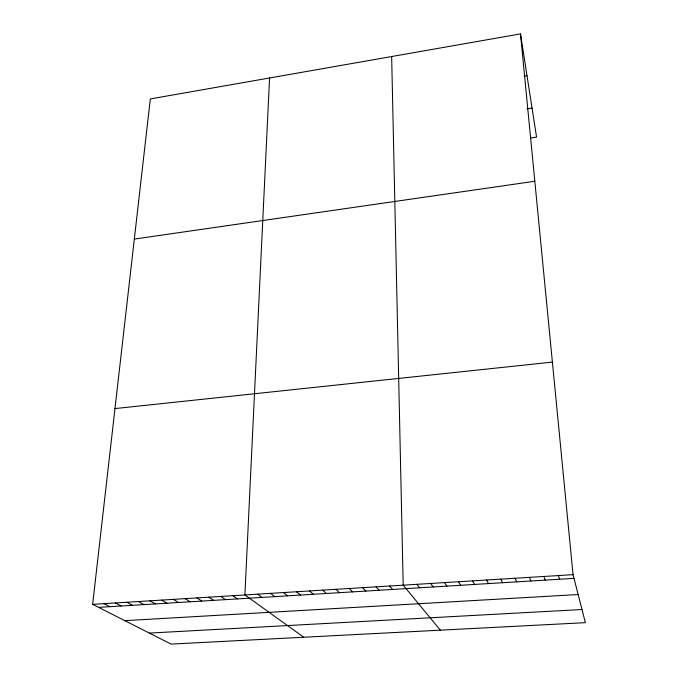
<?xml version="1.0" encoding="UTF-8"?>
<svg xmlns="http://www.w3.org/2000/svg" width="678" height="678" viewBox="0 0 678 678"><rect width="100%" height="100%" fill="white"/><g stroke="black" fill="none" stroke-linecap="round" stroke-linejoin="round"><path stroke-width="1.02" d="M269.573 77.978L244.885 594.945L303.761 637.235M520.501 33.9L573.046 574.664L585.36 622.667L171.102 644.1L92.64 604.361L150.321 98.929L520.501 33.9L536.561 137.092L530.73 137.99M524.145 76.156L527.001 75.682M527.001 108.861L532.044 108.056M134.329 239.08L534.815 181.255M114.989 408.58L552.392 362.094M92.64 604.361L573.046 574.664M98.607 607.378L573.995 578.368M124.828 620.658L578.139 594.538M149.372 633.091L581.987 609.522M103.988 603.657L109.844 606.691M115.387 602.954L121.142 606.005M126.854 602.242L132.498 605.31M138.38 601.53L143.914 604.615M149.965 600.818L155.389 603.912M161.61 600.098L166.924 603.208M173.314 599.369L178.517 602.505M185.086 598.64L190.171 601.793M196.917 597.911L201.891 601.072M208.816 597.174L213.672 600.361M220.774 596.437L225.511 599.632M232.791 595.691L237.41 598.911M257.665 594.157L262.03 597.403M270.514 593.36L274.76 596.632M283.446 592.564L287.548 595.852M296.447 591.758L300.422 595.064M309.524 590.953L313.363 594.275M322.669 590.14L326.372 593.479M335.898 589.326L339.466 592.682M349.204 588.504L352.628 591.877M362.586 587.673L365.866 591.072M376.044 586.843L379.18 590.258M389.579 586.004L392.579 589.436M440.344 630.167L403.198 585.165L391.655 56.537M416.894 584.317L419.597 587.792M430.666 583.461L433.225 586.962M444.531 582.605L446.929 586.123M458.472 581.749L460.718 585.284M472.49 580.876L474.583 584.436M486.601 580.012L488.533 583.58M500.796 579.131L502.567 582.724M515.068 578.249L516.687 581.868M529.433 577.359L530.882 581.004M543.883 576.47L545.171 580.131M558.418 575.571L559.536 579.249"/></g></svg>
